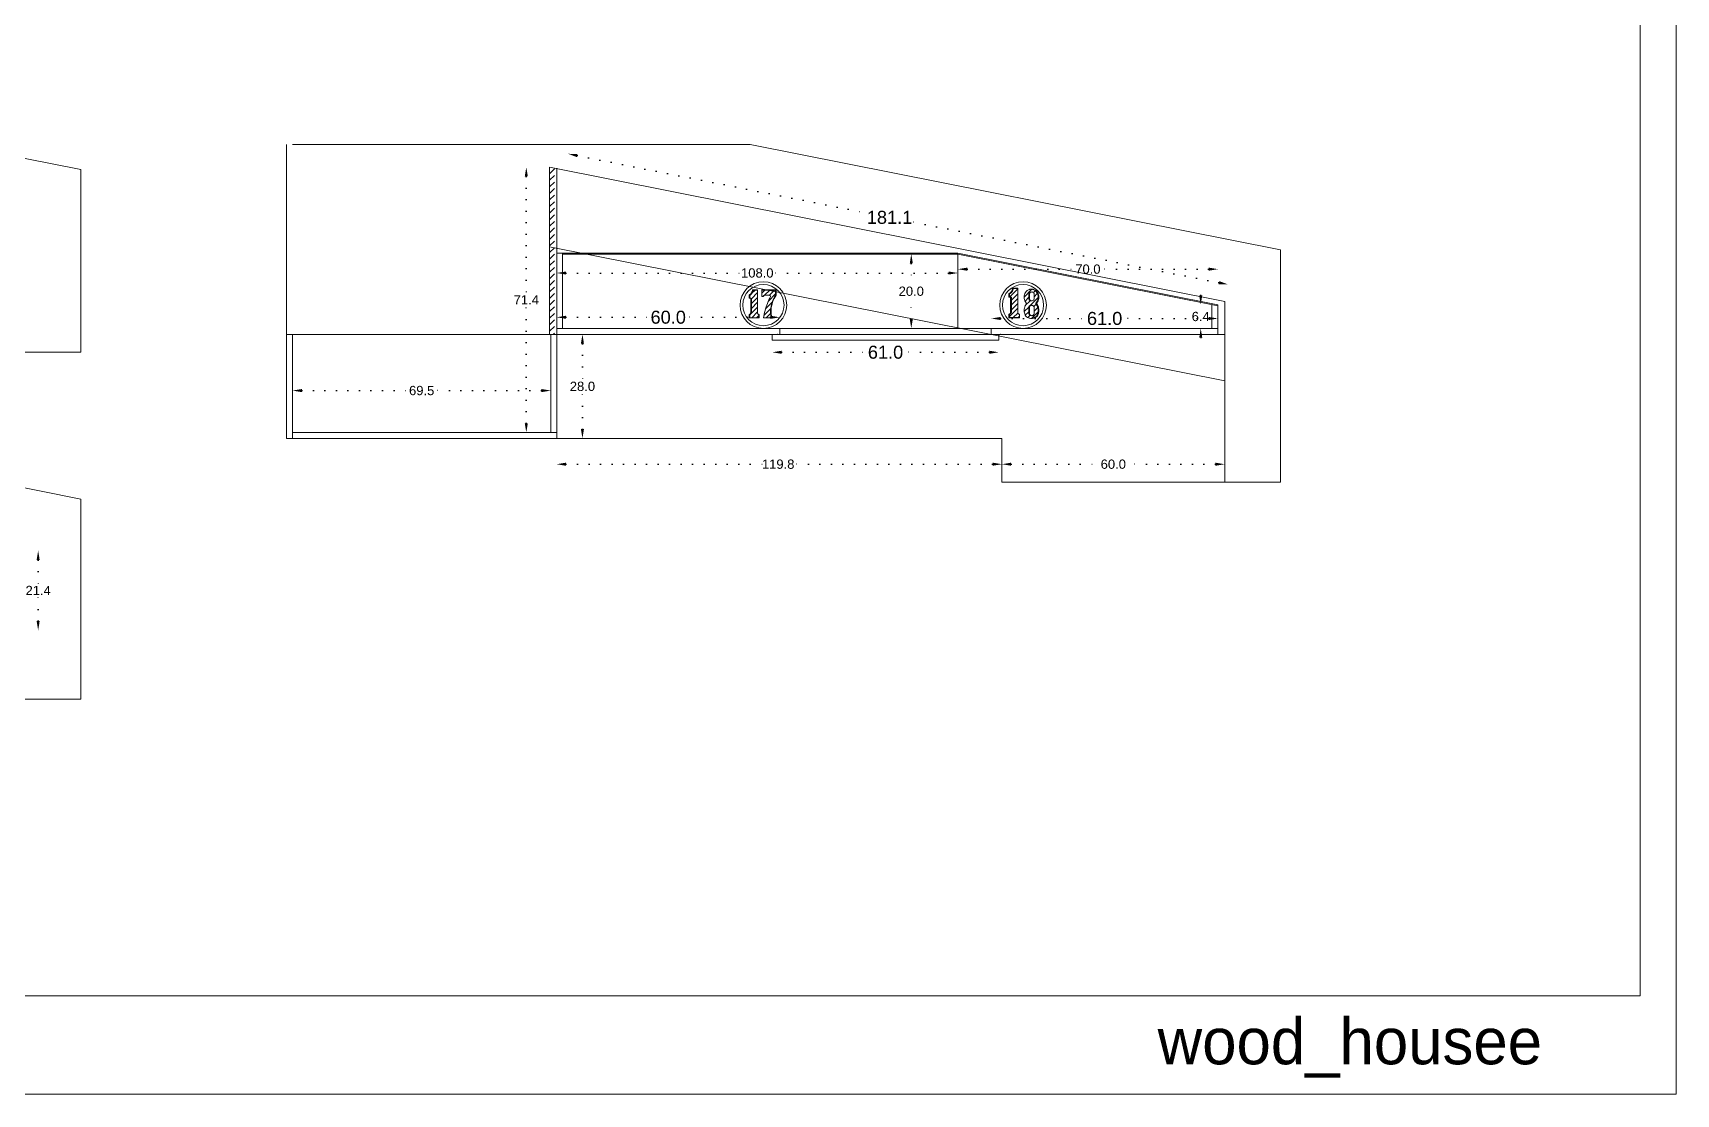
# Model space of a CAD drawing. Header units: inches. Extents: x -1979 to 7680, y -968 to 3127.
# Drawn here: x 7238.1 to 7680.4, y -170.5 to 115.2 of the extents above; entities that cross this region are included whole.
import ezdxf

# ---------------------------------------------------------------- set-up
doc = ezdxf.new("R2010")
doc.units = ezdxf.units.IN
doc.header["$MEASUREMENT"] = 0
doc.linetypes.add('ACAD_ISO07W100', pattern=[3, 0, -3])
doc.styles.get("Standard").update_dxf_attribs({"font": 'arial.ttf'})
doc.dimstyles.new('Copy of Standard', dxfattribs={"dimtxt": 2.5, "dimasz": 2.5, "dimexe": 0.18, "dimexo": 0.0625, "dimgap": 0.09, "dimtad": 0, "dimtih": 1, "dimtoh": 1, "dimdec": 1, "dimzin": 0, "dimdsep": 46, "dimtxsty": 'Standard', "dimcen": 0.09, "dimse1": 1, "dimse2": 1, "dimadec": 0, "dimazin": 0, "dimtfac": 1, "dimtdec": 1, "dimtix": 1, "dimtofl": 0, "dimtmove": 0, "dimatfit": 3, "dimfxl": 1, "dimtolj": 1, "dimtzin": 0, "dimarcsym": 0})
doc.dimstyles.get("Standard").update_dxf_attribs({"dimtxt": 3.5, "dimasz": 2.5, "dimexe": 0.18, "dimexo": 0.0625, "dimgap": 0.09, "dimtad": 0, "dimtih": 1, "dimtoh": 1, "dimdec": 1, "dimzin": 0, "dimdsep": 46, "dimtxsty": 'Standard', "dimcen": 0.09, "dimse1": 1, "dimse2": 1, "dimadec": 0, "dimazin": 0, "dimtfac": 1, "dimtdec": 1, "dimtix": 1, "dimtofl": 0, "dimtmove": 0, "dimatfit": 3, "dimfxl": 1, "dimtolj": 1, "dimtzin": 0, "dimarcsym": 0})
pattern_1 = [(45, (6849.8442, 498.4233), (-0.651857, 0.651857), [])]
pattern_2 = [(45, (6934.9889, 498.8561), (-0.651857, 0.651857), [])]

# ---------------------------------------------------------------- blocks, each defined once
blk = doc.blocks.new('*D467')
at = {"color": 0, "linetype": 'ACAD_ISO07W100', "lineweight": -2, "transparency": 16777216}
for p, q in [((7239.49, -26.73), (7239.49, -33.59)), ((7239.49, -43.13), (7239.49, -36.28))]:
    blk.add_line(p, q, dxfattribs=at)
at = {"color": 0, "transparency": 16777216}
for points in [[(7239.07, -26.73), (7239.9, -26.73), (7239.49, -24.23)], [(7239.07, -43.13), (7239.9, -43.13), (7239.49, -45.63)]]:
    blk.add_solid(points, dxfattribs=at)
at = {"layer": 'Defpoints', "color": 0, "transparency": 16777216}
for p in [(7235.94, -24.23), (7239.49, -24.23), (7235.94, -45.63)]:
    blk.add_point(p, dxfattribs=at)
at = {"color": 0, "lineweight": 20, "transparency": 16777216, "insert": (7239.49, -34.93), "char_height": 2.5, "attachment_point": 5}
blk.add_mtext('\\A1;21.4', dxfattribs=at)
blk = doc.blocks.new('*D496')
at = {"color": 0, "linetype": 'ACAD_ISO07W100', "lineweight": -2, "transparency": 16777216}
for p, q in [((7384.6, 82.13), (7463.19, 66.58)), ((7557.37, 47.93), (7474.17, 64.4))]:
    blk.add_line(p, q, dxfattribs=at)
at = {"color": 0, "transparency": 16777216}
for points in [[(7384.68, 82.54), (7384.52, 81.72), (7382.14, 82.62)], [(7557.45, 48.34), (7557.29, 47.52), (7559.82, 47.45)]]:
    blk.add_solid(points, dxfattribs=at)
at = {"layer": 'Defpoints', "color": 0, "transparency": 16777216}
for p in [(7382.14, 82.62), (7381.24, 78.04), (7558.92, 42.87)]:
    blk.add_point(p, dxfattribs=at)
at = {"color": 0, "lineweight": 20, "transparency": 16777216, "insert": (7468.68, 65.49), "char_height": 3.5, "attachment_point": 5}
blk.add_mtext('\\A1;181.1', dxfattribs=at)
blk = doc.blocks.new('*D500')
at = {"color": 0, "linetype": 'ACAD_ISO07W100', "lineweight": -2, "transparency": 16777216}
for p, q in [((7498.58, 38.28), (7521.94, 38.28)), ((7554.58, 38.28), (7531.21, 38.28))]:
    blk.add_line(p, q, dxfattribs=at)
at = {"color": 0, "transparency": 16777216}
for points in [[(7498.58, 38.7), (7498.58, 37.87), (7496.08, 38.28)], [(7554.58, 38.7), (7554.58, 37.87), (7557.08, 38.28)]]:
    blk.add_solid(points, dxfattribs=at)
at = {"layer": 'Defpoints', "color": 0, "transparency": 16777216}
for p in [(7496.08, 38.28), (7496.08, 35.61), (7557.08, 35.61)]:
    blk.add_point(p, dxfattribs=at)
at = {"color": 0, "lineweight": 20, "transparency": 16777216, "insert": (7526.58, 38.28), "char_height": 3.5, "attachment_point": 5}
blk.add_mtext('\\A1;61.0', dxfattribs=at)
blk = doc.blocks.new('*D497')
at = {"color": 0, "linetype": 'ACAD_ISO07W100', "lineweight": -2, "transparency": 16777216}
for p, q in [((7439.62, 29.19), (7462.96, 29.19)), ((7495.58, 29.19), (7472.24, 29.19))]:
    blk.add_line(p, q, dxfattribs=at)
at = {"color": 0, "transparency": 16777216}
for points in [[(7439.62, 29.61), (7439.62, 28.78), (7437.12, 29.19)], [(7495.58, 29.61), (7495.58, 28.78), (7498.08, 29.19)]]:
    blk.add_solid(points, dxfattribs=at)
at = {"layer": 'Defpoints', "color": 0, "transparency": 16777216}
for p in [(7437.12, 32.41), (7498.08, 32.41), (7437.12, 29.19)]:
    blk.add_point(p, dxfattribs=at)
at = {"color": 0, "lineweight": 20, "transparency": 16777216, "insert": (7467.6, 29.19), "char_height": 3.5, "attachment_point": 5}
blk.add_mtext('\\A1;61.0', dxfattribs=at)
blk = doc.blocks.new('*D501')
at = {"color": 0, "linetype": 'ACAD_ISO07W100', "lineweight": -2, "transparency": 16777216}
for p, q in [((7381.58, 38.61), (7404.46, 38.61)), ((7436.62, 38.61), (7413.74, 38.61))]:
    blk.add_line(p, q, dxfattribs=at)
at = {"color": 0, "transparency": 16777216}
for points in [[(7381.58, 39.03), (7381.58, 38.19), (7379.08, 38.61)], [(7436.62, 39.03), (7436.62, 38.19), (7439.12, 38.61)]]:
    blk.add_solid(points, dxfattribs=at)
at = {"layer": 'Defpoints', "color": 0, "transparency": 16777216}
for p in [(7379.08, 38.61), (7379.08, 35.61), (7439.12, 35.61)]:
    blk.add_point(p, dxfattribs=at)
at = {"color": 0, "lineweight": 20, "transparency": 16777216, "insert": (7409.1, 38.61), "char_height": 3.5, "attachment_point": 5}
blk.add_mtext('\\A1;60.0', dxfattribs=at)
blk = doc.blocks.new('*D502')
at = {"color": 0, "linetype": 'ACAD_ISO07W100', "lineweight": -2, "transparency": 16777216}
for p, q in [((7381.58, 50.53), (7428.89, 50.53)), ((7484.58, 50.53), (7437.26, 50.53))]:
    blk.add_line(p, q, dxfattribs=at)
at = {"color": 0, "transparency": 16777216}
for points in [[(7381.58, 50.94), (7381.58, 50.11), (7379.08, 50.53)], [(7484.58, 50.94), (7484.58, 50.11), (7487.08, 50.53)]]:
    blk.add_solid(points, dxfattribs=at)
at = {"layer": 'Defpoints', "color": 0, "transparency": 16777216}
for p in [(7379.08, 54.61), (7487.08, 55.91), (7487.08, 50.53)]:
    blk.add_point(p, dxfattribs=at)
at = {"color": 0, "lineweight": 20, "transparency": 16777216, "insert": (7433.08, 50.53), "char_height": 2.5, "attachment_point": 5}
blk.add_mtext('\\A1;108.0', dxfattribs=at)
blk = doc.blocks.new('*D498')
at = {"color": 0, "linetype": 'ACAD_ISO07W100', "lineweight": -2, "transparency": 16777216}
for p, q in [((7489.58, 51.56), (7518.75, 51.56)), ((7554.58, 51.56), (7525.4, 51.56))]:
    blk.add_line(p, q, dxfattribs=at)
at = {"color": 0, "transparency": 16777216}
for points in [[(7489.58, 51.98), (7489.58, 51.14), (7487.08, 51.56)], [(7554.58, 51.98), (7554.58, 51.14), (7557.08, 51.56)]]:
    blk.add_solid(points, dxfattribs=at)
at = {"layer": 'Defpoints', "color": 0, "transparency": 16777216}
for p in [(7487.08, 51.56), (7487.08, 35.61), (7557.08, 34.01)]:
    blk.add_point(p, dxfattribs=at)
at = {"color": 0, "lineweight": 20, "transparency": 16777216, "insert": (7522.08, 51.56), "char_height": 2.5, "attachment_point": 5}
blk.add_mtext('\\A1;70.0', dxfattribs=at)
blk = doc.blocks.new('*D499')
at = {"color": 0, "linetype": 'ACAD_ISO07W100', "lineweight": -2, "transparency": 16777216}
for p, q in [((7474.53, 53.11), (7474.53, 46.97)), ((7474.53, 38.11), (7474.53, 44.24))]:
    blk.add_line(p, q, dxfattribs=at)
at = {"color": 0, "transparency": 16777216}
for points in [[(7474.12, 53.11), (7474.95, 53.11), (7474.53, 55.61)], [(7474.12, 38.11), (7474.95, 38.11), (7474.53, 35.61)]]:
    blk.add_solid(points, dxfattribs=at)
at = {"layer": 'Defpoints', "color": 0, "transparency": 16777216}
for p in [(7474.53, 55.61), (7485.08, 55.61), (7485.08, 35.61)]:
    blk.add_point(p, dxfattribs=at)
at = {"color": 0, "lineweight": 20, "transparency": 16777216, "insert": (7474.53, 45.61), "char_height": 2.5, "attachment_point": 5}
blk.add_mtext('\\A1;20.0', dxfattribs=at)
blk = doc.blocks.new('*D503')
at = {"color": 0, "linetype": 'ACAD_ISO07W100', "lineweight": -2, "transparency": 16777216}
for p, q in [((7386.01, 31.51), (7386.01, 21.37)), ((7386.01, 8.51), (7386.01, 18.64))]:
    blk.add_line(p, q, dxfattribs=at)
at = {"color": 0, "transparency": 16777216}
for points in [[(7385.59, 31.51), (7386.42, 31.51), (7386.01, 34.01)], [(7385.59, 8.51), (7386.42, 8.51), (7386.01, 6.01)]]:
    blk.add_solid(points, dxfattribs=at)
at = {"layer": 'Defpoints', "color": 0, "transparency": 16777216}
for p in [(7379.08, 34.01), (7379.08, 6.01), (7386.01, 6.01)]:
    blk.add_point(p, dxfattribs=at)
at = {"color": 0, "lineweight": 20, "transparency": 16777216, "insert": (7386.01, 20.01), "char_height": 2.5, "attachment_point": 5}
blk.add_mtext('\\A1;28.0', dxfattribs=at)
blk = doc.blocks.new('*D504')
at = {"color": 0, "linetype": 'ACAD_ISO07W100', "lineweight": -2, "transparency": 16777216}
for p, q in [((7381.58, -0.94), (7434.5, -0.94)), ((7496.42, -0.94), (7442.89, -0.94))]:
    blk.add_line(p, q, dxfattribs=at)
at = {"color": 0, "transparency": 16777216}
for points in [[(7381.58, -0.52), (7381.58, -1.35), (7379.08, -0.94)], [(7496.42, -0.52), (7496.42, -1.35), (7498.92, -0.94)]]:
    blk.add_solid(points, dxfattribs=at)
at = {"layer": 'Defpoints', "color": 0, "transparency": 16777216}
for p in [(7379.08, 6.01), (7498.92, 6.01), (7498.92, -0.94)]:
    blk.add_point(p, dxfattribs=at)
at = {"color": 0, "lineweight": 20, "transparency": 16777216, "insert": (7438.7, -0.94), "char_height": 2.5, "attachment_point": 5}
blk.add_mtext('\\A1;119.8', dxfattribs=at)
blk = doc.blocks.new('*D505')
at = {"color": 0, "linetype": 'ACAD_ISO07W100', "lineweight": -2, "transparency": 16777216}
for p, q in [((7501.42, -0.94), (7525.58, -0.94)), ((7556.42, -0.94), (7532.26, -0.94))]:
    blk.add_line(p, q, dxfattribs=at)
at = {"color": 0, "transparency": 16777216}
for points in [[(7501.42, -0.52), (7501.42, -1.35), (7498.92, -0.94)], [(7556.42, -0.52), (7556.42, -1.35), (7558.92, -0.94)]]:
    blk.add_solid(points, dxfattribs=at)
at = {"layer": 'Defpoints', "color": 0, "transparency": 16777216}
for p in [(7558.92, -0.94), (7498.92, -5.73), (7558.92, -5.73)]:
    blk.add_point(p, dxfattribs=at)
at = {"color": 0, "lineweight": 20, "transparency": 16777216, "insert": (7528.92, -0.94), "char_height": 2.5, "attachment_point": 5}
blk.add_mtext('\\A1;60.0', dxfattribs=at)
blk = doc.blocks.new('*D506')
at = {"color": 0, "linetype": 'ACAD_ISO07W100', "lineweight": -2, "transparency": 16777216}
for p, q in [((7310.48, 18.88), (7339.37, 18.88)), ((7374.98, 18.88), (7346.08, 18.88))]:
    blk.add_line(p, q, dxfattribs=at)
at = {"color": 0, "transparency": 16777216}
for points in [[(7310.48, 19.3), (7310.48, 18.46), (7307.98, 18.88)], [(7374.98, 19.3), (7374.98, 18.46), (7377.48, 18.88)]]:
    blk.add_solid(points, dxfattribs=at)
at = {"layer": 'Defpoints', "color": 0, "transparency": 16777216}
for p in [(7307.98, 18.88), (7307.98, 7.61), (7377.48, 7.64)]:
    blk.add_point(p, dxfattribs=at)
at = {"color": 0, "lineweight": 20, "transparency": 16777216, "insert": (7342.73, 18.88), "char_height": 2.5, "attachment_point": 5}
blk.add_mtext('\\A1;69.5', dxfattribs=at)
blk = doc.blocks.new('*D507')
at = {"color": 0, "linetype": 'ACAD_ISO07W100', "lineweight": -2, "transparency": 16777216}
for p, q in [((7370.89, 76.51), (7370.89, 44.65)), ((7370.89, 10.11), (7370.89, 41.96))]:
    blk.add_line(p, q, dxfattribs=at)
at = {"color": 0, "transparency": 16777216}
for points in [[(7370.48, 76.51), (7371.31, 76.51), (7370.89, 79.01)], [(7370.48, 10.11), (7371.31, 10.11), (7370.89, 7.61)]]:
    blk.add_solid(points, dxfattribs=at)
at = {"layer": 'Defpoints', "color": 0, "transparency": 16777216}
for p in [(7377.18, 79.01), (7370.89, 7.61), (7377.18, 7.61)]:
    blk.add_point(p, dxfattribs=at)
at = {"color": 0, "lineweight": 20, "transparency": 16777216, "insert": (7370.89, 43.31), "char_height": 2.5, "attachment_point": 5}
blk.add_mtext('\\A1;71.4', dxfattribs=at)
blk = doc.blocks.new('*D508')
at = {"color": 0, "linetype": 'ACAD_ISO07W100', "lineweight": -2, "transparency": 16777216}
for p, q in [((7552.45, 44.51), (7552.45, 47.01)), ((7552.45, 33.11), (7552.45, 30.61))]:
    blk.add_line(p, q, dxfattribs=at)
at = {"color": 0, "transparency": 16777216}
for points in [[(7552.04, 44.51), (7552.87, 44.51), (7552.45, 42.01)], [(7552.04, 33.11), (7552.87, 33.11), (7552.45, 35.61)]]:
    blk.add_solid(points, dxfattribs=at)
at = {"layer": 'Defpoints', "color": 0, "transparency": 16777216}
for p in [(7552.45, 42.01), (7555.48, 42.01), (7555.48, 35.61)]:
    blk.add_point(p, dxfattribs=at)
at = {"color": 0, "lineweight": 20, "transparency": 16777216, "insert": (7552.45, 38.81), "char_height": 2.5, "attachment_point": 5}
blk.add_mtext('\\A1;6.4', dxfattribs=at)

msp = doc.modelspace()

# ---------------------------------------------------------------- hatches: boundary and pattern name
at = {"lineweight": 20}
h = msp.add_hatch(dxfattribs=at)
h.set_pattern_fill('ANSI31', color=256, scale=10, angle=180)
h.set_pattern_definition([(225, (11028.6433, 509.6168), (0.88388348, -0.88388348), [])])
h.paths.add_polyline_path([(7377.18, 57.61), (7378.48, 57.35), (7378.48, 78.75), (7377.18, 79.01)])
h.paths.add_polyline_path([(7377.18, 34.01), (7378.48, 34.01), (7378.48, 57.35), (7377.18, 57.61)])
h = msp.add_hatch(dxfattribs=at)
h.set_pattern_fill('ANSI31', color=256, scale=7.374921)
h.set_pattern_definition(pattern_1)
h.paths.add_polyline_path([(7433.45, 39.36), (7433.4, 39.38), (7433.34, 39.42), (7433.3, 39.46), (7433.25, 39.5), (7433.22, 39.55), (7433.18, 39.6), (7433.16, 39.66), (7433.14, 39.72), (7433.13, 39.78), (7433.13, 39.84), (7433.13, 45.95), (7431.98, 45.95), (7431.96, 45.81), (7431.93, 45.67), (7431.89, 45.53), (7431.84, 45.4), (7431.77, 45.27), (7431.7, 45.15), (7431.61, 45.03), (7431.52, 44.92), (7431.41, 44.82), (7431.3, 44.73), (7431.18, 44.66), (7431.05, 44.59), (7431.05, 43.72), (7431.3, 43.72), (7431.49, 43.71), (7431.49, 39.86), (7431.49, 39.8), (7431.47, 39.75), (7431.45, 39.69), (7431.43, 39.64), (7431.39, 39.58), (7431.36, 39.54), (7431.32, 39.49), (7431.27, 39.46), (7431.22, 39.42), (7431.17, 39.39), (7431.11, 39.37), (7431.05, 39.36), (7431.05, 38.48), (7433.57, 38.48), (7433.57, 39.33), (7433.51, 39.34)])
h = msp.add_hatch(dxfattribs=at)
h.set_pattern_fill('ANSI31', color=256, scale=7.374921)
h.set_pattern_definition(pattern_1)
h.paths.add_polyline_path([(7436.7, 41.1), (7436.78, 41.63), (7436.9, 42.14), (7437.05, 42.65), (7437.24, 43.14), (7437.47, 43.62), (7437.73, 44.08), (7438.02, 44.52), (7438.02, 45.95), (7434.31, 45.95), (7434.31, 44.21), (7434.64, 44.21), (7434.64, 44.26), (7434.67, 44.34), (7434.72, 44.41), (7434.78, 44.47), (7434.86, 44.51), (7434.88, 44.51), (7434.84, 44.5), (7434.8, 44.48), (7434.77, 44.45), (7434.74, 44.43), (7434.71, 44.39), (7434.68, 44.36), (7434.66, 44.32), (7434.65, 44.28), (7434.64, 44.24), (7434.64, 44.21), (7434.75, 44.21), (7434.76, 44.28), (7434.79, 44.36), (7434.84, 44.43), (7434.9, 44.49), (7434.98, 44.53), (7435.04, 44.54), (7435.09, 44.54), (7436.33, 44.54), (7436.41, 44.53), (7436.49, 44.49), (7436.55, 44.43), (7436.6, 44.36), (7436.63, 44.28), (7436.63, 44.21), (7436.41, 43.75), (7436.2, 43.29), (7436.01, 42.82), (7435.82, 42.35), (7435.65, 41.87), (7435.48, 41.39), (7435.33, 40.91), (7435.19, 40.42), (7435.06, 39.93), (7434.95, 39.43), (7434.85, 38.94), (7434.76, 38.48), (7436.84, 38.48), (7436.73, 38.99), (7436.67, 39.52), (7436.64, 40.05), (7436.65, 40.58)])
h = msp.add_hatch(dxfattribs=at)
h.set_pattern_fill('ANSI31', color=256, scale=7.374921)
h.set_pattern_definition(pattern_2)
h.paths.add_polyline_path([(7503.52, 39.46), (7503.46, 39.48), (7503.41, 39.52), (7503.36, 39.56), (7503.31, 39.61), (7503.27, 39.66), (7503.24, 39.71), (7503.22, 39.77), (7503.2, 39.83), (7503.19, 39.9), (7503.18, 39.96), (7503.18, 46.38), (7501.98, 46.38), (7501.96, 46.23), (7501.93, 46.08), (7501.89, 45.94), (7501.83, 45.8), (7501.76, 45.66), (7501.68, 45.53), (7501.59, 45.41), (7501.49, 45.3), (7501.38, 45.2), (7501.26, 45.1), (7501.14, 45.02), (7501.01, 44.95), (7501.01, 44.04), (7501.27, 44.04), (7501.47, 44.02), (7501.47, 39.99), (7501.46, 39.93), (7501.44, 39.86), (7501.42, 39.81), (7501.4, 39.75), (7501.36, 39.7), (7501.32, 39.65), (7501.28, 39.6), (7501.23, 39.56), (7501.18, 39.52), (7501.12, 39.5), (7501.07, 39.47), (7501.01, 39.45), (7501.01, 38.53), (7503.65, 38.53), (7503.65, 39.42), (7503.58, 39.44)])
h = msp.add_hatch(dxfattribs=at)
h.set_pattern_fill('ANSI31', color=256, scale=7.374921)
h.set_pattern_definition(pattern_2)
h.paths.add_polyline_path([(7508.1, 42.44), (7508.14, 42.48), (7508.33, 42.75), (7508.48, 43.05), (7508.59, 43.36), (7508.65, 43.68), (7508.68, 44.01), (7508.65, 44.34), (7508.59, 44.67), (7508.48, 44.98), (7508.33, 45.27), (7508.14, 45.54), (7507.91, 45.78), (7507.54, 45.99), (7507.14, 46.12), (7506.71, 46.17), (7506.39, 46.13), (7506.06, 46.03), (7505.69, 45.82), (7505.46, 45.57), (7505.27, 45.3), (7505.12, 45), (7505.01, 44.69), (7504.94, 44.36), (7504.92, 44.03), (7504.94, 43.7), (7505.01, 43.37), (7505.12, 43.05), (7505.27, 42.76), (7505.46, 42.48), (7505.5, 42.44), (7505.5, 42.24), (7505.33, 41.97), (7505.18, 41.69), (7505.07, 41.39), (7504.99, 41.08), (7504.94, 40.76), (7504.92, 40.44), (7504.94, 40.12), (7504.99, 39.81), (7505.07, 39.5), (7505.18, 39.2), (7505.33, 38.92), (7505.55, 38.73), (7505.79, 38.57), (7506.05, 38.45), (7506.31, 38.36), (7506.43, 38.34), (7506.71, 38.32), (7507, 38.34), (7507.28, 38.4), (7507.55, 38.49), (7507.81, 38.61), (7508.05, 38.77), (7508.27, 38.95), (7508.42, 39.23), (7508.53, 39.53), (7508.61, 39.83), (7508.66, 40.15), (7508.68, 40.46), (7508.66, 40.78), (7508.61, 41.09), (7508.53, 41.4), (7508.42, 41.69), (7508.27, 41.97), (7508.1, 42.24)])
h.paths.add_polyline_path([(7507.22, 41.78), (7507.33, 41.72), (7507.44, 41.64), (7507.52, 41.54), (7507.59, 41.42), (7507.59, 39.67), (7507.57, 39.51), (7507.5, 39.36), (7507.4, 39.23), (7507.27, 39.13), (7507.12, 39.07), (7506.96, 39.04), (7506.8, 39.07), (7506.61, 39.1), (7506.46, 39.16), (7506.33, 39.26), (7506.23, 39.39), (7506.16, 39.54), (7506.14, 39.7), (7506.14, 41.43), (7506.21, 41.55), (7506.29, 41.65), (7506.4, 41.73), (7506.51, 41.79), (7506.64, 41.82), (7506.77, 41.84), (7506.96, 41.83), (7507.09, 41.82)], flags=16)
h.paths.add_polyline_path([(7507.12, 43.03), (7506.96, 43.01), (7506.77, 43), (7506.61, 43.02), (7506.46, 43.09), (7506.33, 43.18), (7506.23, 43.31), (7506.16, 43.46), (7506.14, 43.63), (7506.14, 44.78), (7506.16, 44.94), (7506.23, 45.09), (7506.33, 45.22), (7506.46, 45.32), (7506.61, 45.38), (7506.8, 45.41), (7506.96, 45.43), (7507.12, 45.41), (7507.27, 45.35), (7507.4, 45.25), (7507.5, 45.12), (7507.57, 44.97), (7507.59, 44.8), (7507.59, 43.64), (7507.57, 43.48), (7507.5, 43.32), (7507.4, 43.19), (7507.27, 43.09)], flags=16)

# ---------------------------------------------------------------- linework, layer by layer
for p, q in [((7108.19, 106.75), (7250.94, 78.36)), ((7306.38, 85.13), (7306.38, 7.61)), ((7431.16, 85.13), (7307.98, 85.13)), ((7431.16, 85.13), (7573.92, 56.74)), ((7250.94, 78.36), (7250.94, 29.23)), ((7377.18, 34.01), (7377.18, 79.01)), ((7377.18, 79.01), (7558.92, 42.87)), ((7379.08, 32.41), (7379.08, 78.75)), ((7377.18, 57.61), (7558.92, 21.47)), ((7379.08, 55.91), (7487.08, 55.91)), ((7380.68, 35.61), (7380.68, 55.91)), ((7380.68, 55.61), (7487.08, 55.61)), ((7487.08, 35.61), (7487.08, 55.91)), ((7487.08, 55.91), (7557.08, 41.99)), ((7487.08, 55.61), (7557.08, 41.69)), ((7573.92, 56.74), (7573.92, -5.73)), ((7431.05, 44.59), (7431.05, 43.72)), ((7501.01, 44.95), (7501.01, 44.04)), ((7506.83, 41.82), (7506.7, 41.78)), ((7506.96, 41.83), (7506.83, 41.82)), ((7555.48, 42.01), (7555.48, 35.61)), ((7557.08, 34.01), (7557.08, 41.99)), ((7558.92, 42.87), (7558.92, 18.87)), ((7558.92, 42.87), (7558.92, -5.73)), ((7379.08, 35.61), (7438.52, 35.61)), ((7431.05, 38.48), (7433.57, 38.48)), ((7434.76, 38.48), (7436.84, 38.48)), ((7498.57, 35.61), (7438.52, 35.61)), ((7439.12, 35.61), (7439.12, 34.01)), ((7496.08, 34.01), (7496.08, 35.61)), ((7496.08, 35.61), (7496.08, 34.01)), ((7498.57, 35.61), (7557.08, 35.61)), ((7501.01, 38.53), (7503.65, 38.53)), ((7306.38, 34.01), (7378.48, 34.01)), ((7306.38, 34.01), (7306.38, 6.01)), ((7307.98, 6.01), (7307.98, 34.01)), ((7307.98, 34.01), (7307.98, 7.61)), ((7377.48, 34.01), (7377.48, 7.64)), ((7378.48, 34.01), (7558.62, 34.01)), ((7378.48, 34.01), (7558.92, 34.01)), ((7379.08, 34.01), (7379.08, 6.01)), ((7437.12, 34.01), (7437.12, 32.41)), ((7437.12, 32.41), (7498.08, 32.41)), ((7496.08, 34.01), (7498.08, 34.01)), ((7498.08, 34.01), (7498.08, 32.41)), ((7250.94, 29.23), (6983.4, 29.23)), ((7108.19, 18.06), (7250.94, -10.32)), ((7306.38, 6.01), (7307.98, 6.01)), ((7307.98, 7.61), (7379.08, 7.61)), ((7307.98, 6.01), (7379.08, 6.01)), ((7379.08, 6.01), (7498.92, 6.01)), ((7498.92, 6.01), (7498.92, -5.73)), ((7498.92, -5.73), (7558.92, -5.73)), ((7558.92, -5.73), (7573.92, -5.73)), ((7250.94, -10.32), (7250.94, -64.22)), ((7195.94, -64.22), (7250.94, -64.22))]:
    msp.add_line(p, q, dxfattribs=at)
for points in [[(6821.03, -170.49), (7680.43, -170.49), (7680.43, 437.17), (6821.03, 437.17)], [(6827.73, -144.02), (7670.78, -144.02), (7670.78, 404.06), (6827.73, 404.06)], [(7506.61, 43.02), (7506.46, 43.09), (7506.33, 43.18), (7506.23, 43.31), (7506.16, 43.46), (7506.14, 43.63), (7506.14, 44.78), (7506.16, 44.94), (7506.23, 45.09), (7506.33, 45.22), (7506.46, 45.32), (7506.61, 45.38), (7506.8, 45.41), (7506.96, 45.43), (7507.12, 45.41), (7507.27, 45.35), (7507.4, 45.25), (7507.5, 45.12), (7507.57, 44.97), (7507.59, 44.8), (7507.59, 43.64), (7507.57, 43.48), (7507.5, 43.32), (7507.4, 43.19), (7507.27, 43.09), (7507.12, 43.03), (7506.96, 43.01), (7506.77, 43)], [(7507.4, 39.23), (7507.5, 39.36), (7507.57, 39.51), (7507.59, 39.67), (7507.59, 41.42), (7507.52, 41.54), (7507.44, 41.64), (7507.33, 41.72), (7507.22, 41.78), (7507.09, 41.82), (7506.96, 41.83), (7506.77, 41.84), (7506.64, 41.82), (7506.51, 41.79), (7506.4, 41.73), (7506.29, 41.65), (7506.21, 41.55), (7506.14, 41.43), (7506.14, 39.7), (7506.16, 39.54), (7506.23, 39.39), (7506.33, 39.26), (7506.46, 39.16), (7506.61, 39.1), (7506.8, 39.07), (7506.96, 39.04), (7507.12, 39.07), (7507.27, 39.13)]]:
    msp.add_lwpolyline(points, close=True, dxfattribs=at)
for points in [[(7430.86, 38.44), (7433.57, 38.44), (7433.57, 38.48), (7433.57, 39.33), (7433.51, 39.34), (7433.45, 39.36), (7433.4, 39.38), (7433.34, 39.42), (7433.3, 39.46), (7433.25, 39.5), (7433.22, 39.55), (7433.18, 39.6), (7433.16, 39.66), (7433.14, 39.72), (7433.13, 39.78), (7433.13, 39.84), (7433.13, 45.95), (7433.13, 45.99), (7431.79, 45.99), (7431.78, 45.84), (7431.75, 45.7), (7431.71, 45.56), (7431.65, 45.43), (7431.59, 45.3), (7431.51, 45.17), (7431.42, 45.06), (7431.33, 44.95), (7431.22, 44.85), (7431.11, 44.76), (7430.99, 44.68), (7430.86, 44.61), (7430.86, 43.72), (7431.05, 43.72), (7431.3, 43.72), (7431.3, 39.84), (7431.3, 39.78), (7431.28, 39.72), (7431.26, 39.66), (7431.23, 39.61), (7431.2, 39.56), (7431.17, 39.51), (7431.12, 39.47), (7431.08, 39.43), (7431.03, 39.39), (7430.97, 39.37), (7430.92, 39.34), (7430.86, 39.33), (7430.86, 38.44), (7431.05, 38.48), (7431.05, 39.36), (7431.11, 39.37), (7431.17, 39.39), (7431.22, 39.42), (7431.27, 39.46), (7431.32, 39.49), (7431.36, 39.54), (7431.39, 39.58), (7431.43, 39.64), (7431.45, 39.69), (7431.47, 39.75), (7431.49, 39.8), (7431.49, 39.86), (7431.49, 43.71), (7431.3, 43.72)], [(7430.86, 44.61), (7431.05, 44.59), (7431.18, 44.66), (7431.3, 44.73), (7431.41, 44.82), (7431.52, 44.92), (7431.61, 45.03), (7431.7, 45.15), (7431.77, 45.27), (7431.84, 45.4), (7431.89, 45.53), (7431.93, 45.67), (7431.96, 45.81), (7431.98, 45.95)], [(7431.79, 45.99), (7431.98, 45.95), (7433.13, 45.95)], [(7438.17, 45.99), (7438.02, 45.95), (7434.31, 45.95)], [(7438.02, 45.95), (7438.02, 44.52), (7437.73, 44.08), (7437.47, 43.62), (7437.24, 43.14), (7437.05, 42.65), (7436.9, 42.14), (7436.78, 41.63), (7436.7, 41.1), (7436.65, 40.58), (7436.64, 40.05), (7436.67, 39.52), (7436.73, 38.99), (7436.84, 38.48), (7436.97, 38.44), (7436.87, 38.96), (7436.81, 39.49), (7436.78, 40.02), (7436.79, 40.56), (7436.83, 41.09), (7436.92, 41.62), (7437.04, 42.14), (7437.19, 42.65), (7437.39, 43.15), (7437.61, 43.63), (7437.87, 44.1), (7438.17, 44.54), (7438.17, 45.99), (7434.31, 45.99), (7434.31, 45.95), (7434.31, 44.21), (7434.64, 44.21), (7434.75, 44.21), (7434.76, 44.25), (7434.77, 44.3), (7434.78, 44.34), (7434.8, 44.38), (7434.82, 44.41), (7434.85, 44.45), (7434.89, 44.48), (7434.92, 44.5), (7434.96, 44.52), (7435, 44.53), (7435.04, 44.54), (7435.09, 44.54), (7436.3, 44.54), (7436.35, 44.54), (7436.39, 44.53), (7436.43, 44.52), (7436.47, 44.5), (7436.51, 44.48), (7436.54, 44.45), (7436.57, 44.41), (7436.59, 44.38), (7436.61, 44.34), (7436.62, 44.3), (7436.63, 44.25), (7436.63, 44.21), (7436.41, 43.75), (7436.2, 43.29), (7436.01, 42.82), (7435.82, 42.35), (7435.65, 41.87), (7435.48, 41.39), (7435.33, 40.91), (7435.19, 40.42), (7435.06, 39.93), (7434.95, 39.43), (7434.85, 38.94), (7434.76, 38.48), (7434.75, 38.44), (7436.97, 38.44)], [(7434.93, 44.52), (7434.88, 44.51), (7434.84, 44.5), (7434.8, 44.48), (7434.77, 44.45), (7434.74, 44.43), (7434.71, 44.39), (7434.68, 44.36), (7434.66, 44.32), (7434.65, 44.28), (7434.64, 44.24), (7434.64, 44.21)], [(7500.8, 38.49), (7503.65, 38.49), (7503.65, 38.53), (7503.65, 39.42), (7503.58, 39.44), (7503.52, 39.46), (7503.46, 39.48), (7503.41, 39.52), (7503.36, 39.56), (7503.31, 39.61), (7503.27, 39.66), (7503.24, 39.71), (7503.22, 39.77), (7503.2, 39.83), (7503.19, 39.9), (7503.18, 39.96), (7503.18, 46.38), (7503.18, 46.42), (7501.78, 46.42), (7501.76, 46.27), (7501.73, 46.12), (7501.69, 45.97), (7501.63, 45.83), (7501.56, 45.69), (7501.48, 45.56), (7501.39, 45.44), (7501.29, 45.33), (7501.18, 45.22), (7501.06, 45.13), (7500.94, 45.04), (7500.8, 44.97), (7500.8, 44.04), (7501.01, 44.04), (7501.27, 44.04), (7501.27, 39.96), (7501.26, 39.9), (7501.24, 39.84), (7501.22, 39.78), (7501.2, 39.72), (7501.16, 39.67), (7501.12, 39.62), (7501.08, 39.57), (7501.03, 39.53), (7500.98, 39.49), (7500.92, 39.46), (7500.86, 39.44), (7500.8, 39.42), (7500.8, 38.49), (7501.01, 38.53), (7501.01, 39.45), (7501.07, 39.47), (7501.12, 39.5), (7501.18, 39.52), (7501.23, 39.56), (7501.28, 39.6), (7501.32, 39.65), (7501.36, 39.7), (7501.4, 39.75), (7501.42, 39.81), (7501.44, 39.86), (7501.46, 39.93), (7501.47, 39.99), (7501.47, 44.02), (7501.27, 44.04)], [(7500.8, 44.97), (7501.01, 44.95), (7501.14, 45.02), (7501.26, 45.1), (7501.38, 45.2), (7501.49, 45.3), (7501.59, 45.41), (7501.68, 45.53), (7501.76, 45.66), (7501.83, 45.8), (7501.89, 45.94), (7501.93, 46.08), (7501.96, 46.23), (7501.98, 46.38)], [(7501.78, 46.42), (7501.98, 46.38), (7503.18, 46.38)], [(7505.5, 42.24), (7505.5, 42.44), (7505.46, 42.48), (7505.27, 42.76), (7505.12, 43.05), (7505.01, 43.37), (7504.94, 43.7), (7504.92, 44.03), (7504.94, 44.36), (7505.01, 44.69), (7505.12, 45), (7505.27, 45.3), (7505.46, 45.57), (7505.69, 45.82), (7506.06, 46.03), (7506.39, 46.13), (7506.47, 46.16)], [(7506.31, 38.36), (7506.43, 38.34), (7506.71, 38.32), (7507, 38.34), (7507.28, 38.4), (7507.55, 38.49), (7507.81, 38.61), (7508.05, 38.77), (7508.27, 38.95), (7508.42, 39.23), (7508.53, 39.53), (7508.61, 39.83), (7508.66, 40.15), (7508.68, 40.46), (7508.66, 40.78), (7508.61, 41.09), (7508.53, 41.4), (7508.42, 41.69), (7508.27, 41.97), (7508.1, 42.24), (7508.1, 42.44), (7508.14, 42.48), (7508.33, 42.75), (7508.48, 43.05), (7508.59, 43.36), (7508.65, 43.68), (7508.68, 44.01), (7508.65, 44.34), (7508.59, 44.67), (7508.48, 44.98), (7508.33, 45.27), (7508.14, 45.54), (7507.91, 45.78), (7507.54, 45.99), (7507.14, 46.12), (7506.71, 46.17), (7506.39, 46.13)], [(7506.8, 45.41), (7506.64, 45.35), (7506.51, 45.25), (7506.41, 45.12), (7506.35, 44.97), (7506.33, 44.8), (7506.33, 43.64), (7506.35, 43.48), (7506.41, 43.32), (7506.51, 43.19), (7506.64, 43.09), (7506.8, 43.03), (7506.96, 43.01)], [(7508.31, 42.24), (7508.31, 42.44), (7508.34, 42.48), (7508.53, 42.76), (7508.69, 43.05), (7508.8, 43.37), (7508.86, 43.7), (7508.89, 44.03), (7508.86, 44.36), (7508.8, 44.69), (7508.69, 45), (7508.53, 45.3), (7508.34, 45.57), (7508.12, 45.82), (7507.74, 46.03), (7507.33, 46.16), (7506.9, 46.2), (7506.47, 46.16)], [(7505.5, 42.24), (7505.33, 41.97), (7505.18, 41.69), (7505.07, 41.39), (7504.99, 41.08), (7504.94, 40.76), (7504.92, 40.44), (7504.94, 40.12), (7504.99, 39.81), (7505.07, 39.5), (7505.18, 39.2), (7505.33, 38.92), (7505.55, 38.73), (7505.79, 38.57), (7506.05, 38.45), (7506.31, 38.36), (7506.33, 38.36)], [(7506.33, 38.36), (7506.61, 38.3), (7506.9, 38.28), (7507.19, 38.3), (7507.48, 38.36), (7507.75, 38.45), (7508.01, 38.57), (7508.26, 38.73), (7508.48, 38.92), (7508.62, 39.2), (7508.74, 39.5), (7508.82, 39.81), (7508.87, 40.12), (7508.89, 40.44), (7508.87, 40.76), (7508.82, 41.08), (7508.74, 41.39), (7508.62, 41.69), (7508.48, 41.97), (7508.31, 42.24)], [(7506.7, 41.78), (7506.58, 41.72), (7506.48, 41.64), (7506.39, 41.54), (7506.33, 41.42), (7506.33, 39.67), (7506.35, 39.51), (7506.41, 39.36), (7506.51, 39.23), (7506.64, 39.13), (7506.8, 39.07)]]:
    msp.add_lwpolyline(points, dxfattribs=at)
for centre, radius in [((7434.72, 41.89), 6.29), ((7434.72, 41.89), 5.55), ((7504.62, 41.89), 6.29), ((7504.62, 41.89), 5.55)]:
    msp.add_circle(centre, radius, dxfattribs=at)
for p in [(7438.52, 34.01), (7498.57, 34.01)]:
    msp.add_point(p, dxfattribs=at)

# ---------------------------------------------------------------- texts
at = {"lineweight": 20, "insert": (7540.84, -150.03), "char_height": 12.4285, "attachment_point": 1}
msp.add_mtext_dynamic_manual_height_columns('{\\fPlantagenet Cherokee|b0|i0|c0|p18;wood_housee}', width=2.4344, gutter_width=61.39, heights=[0.384], dxfattribs=at)

# ---------------------------------------------------------------- dimensions: what is measured, and where the dimension line sits
at = {"lineweight": 20}
for base, p1, p2, angle, dimstyle, picture, middle, dimtype in [((7382.14, 82.62), (7558.92, 42.87), (7381.24, 78.04), 168.8035, 'Standard', '*D496', (7468.68, 65.49), 161), ((7474.53, 55.61), (7485.08, 35.61), (7485.08, 55.61), 90, 'Copy of Standard', '*D499', (7474.53, 45.61), 160)]:
    dim = msp.add_linear_dim(base=base, p1=p1, p2=p2, angle=angle, dimstyle=dimstyle, dxfattribs=at)
    dim.commit()
    dim.dimension.update_dxf_attribs({"geometry": picture, "text_midpoint": middle, "dimtype": dimtype})
for base, p1, p2, angle, picture, middle in [((7370.89, 7.61), (7377.18, 79.01), (7377.18, 7.61), 90, '*D507', (7370.89, 43.31)), ((7552.45, 42.01), (7555.48, 35.61), (7555.48, 42.01), 270, '*D508', (7552.45, 38.81)), ((7386.01, 6.01), (7379.08, 34.01), (7379.08, 6.01), 90, '*D503', (7386.01, 20.01)), ((7239.49, -24.23), (7235.94, -45.63), (7235.94, -24.23), 270, '*D467', (7239.49, -34.93))]:
    dim = msp.add_linear_dim(base=base, p1=p1, p2=p2, angle=angle, dimstyle='Copy of Standard', dxfattribs=at)
    dim.commit()
    dim.dimension.update_dxf_attribs({"geometry": picture, "text_midpoint": middle})
for base, p1, p2, picture, middle in [((7487.08, 50.53), (7379.08, 54.61), (7487.08, 55.91), '*D502', (7433.08, 50.53)), ((7487.08, 51.56), (7557.08, 34.01), (7487.08, 35.61), '*D498', (7522.08, 51.56)), ((7307.98, 18.88), (7377.48, 7.64), (7307.98, 7.61), '*D506', (7342.73, 18.88)), ((7558.92, -0.94), (7498.92, -5.73), (7558.92, -5.73), '*D505', (7528.92, -0.94))]:
    dim = msp.add_linear_dim(base=base, p1=p1, p2=p2, dimstyle='Copy of Standard', dxfattribs=at)
    dim.commit()
    dim.dimension.update_dxf_attribs({"geometry": picture, "text_midpoint": middle})
for p1, p2, distance, picture, middle in [((7439.12, 35.61), (7379.08, 35.61), -3, '*D501', (7409.1, 38.61)), ((7557.08, 35.61), (7496.08, 35.61), -2.68, '*D500', (7526.58, 38.28)), ((7498.08, 32.41), (7437.12, 32.41), 3.21, '*D497', (7467.6, 29.19))]:
    dim = msp.add_aligned_dim(p1=p1, p2=p2, distance=distance, dimstyle='Standard', dxfattribs=at)
    dim.commit()
    dim.dimension.update_dxf_attribs({"geometry": picture, "text_midpoint": middle})
dim = msp.add_linear_dim(base=(7498.92, -0.94), p1=(7379.08, 6.01), p2=(7498.92, 6.01), dimstyle='Copy of Standard', dxfattribs=at)
dim.commit()
dim.dimension.update_dxf_attribs({"geometry": '*D504', "text_midpoint": (7438.7, -0.94), "dimtype": 160})

doc.saveas('drawing.dxf')
